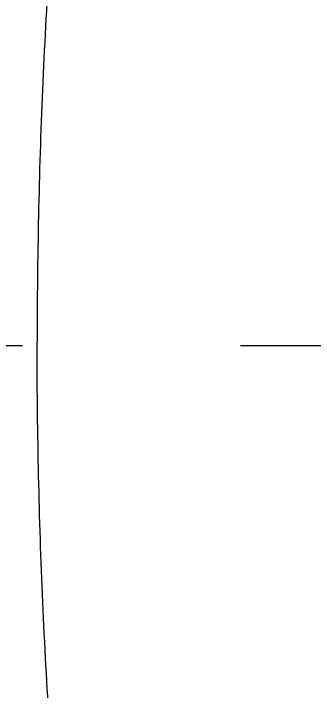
# Model space of a CAD drawing. Extents: x 3571 to 9666, y -561 to 1991.
# Drawn here: x 7161.9 to 7196.3, y 1170.9 to 1248.5 of the extents above; entities that cross this region are included whole.
import ezdxf

# ---------------------------------------------------------------- set-up
doc = ezdxf.new("R2010")
doc.units = 0
doc.header["$LTSCALE"] = 20
doc.header["$MEASUREMENT"] = 0
doc.linetypes.add('CENTER', pattern=[2, 1.25, -0.25, 0.25, -0.25])
doc.layers.get('0').update_dxf_attribs({"linetype": 'CONTINUOUS'})
doc.layers.get('DEFPOINTS').update_dxf_attribs({"linetype": 'CONTINUOUS'})
doc.layers.add('1', color=7, linetype='CONTINUOUS')
doc.styles.get("Standard").update_dxf_attribs({"font": 'NanumGothic.ttf'})
doc.dimstyles.get("Standard").update_dxf_attribs({"dimtxt": 2.7, "dimasz": 2.5, "dimexe": 1.5, "dimexo": 1.5, "dimgap": 1.5, "dimtad": 1, "dimdec": 0, "dimlfac": 10, "dimzin": 0, "dimdsep": 46, "dimtxsty": 'Standard', "dimcen": 0, "dimclrt": 2, "dimadec": 0, "dimazin": 0, "dimtfac": 1, "dimtdec": 0, "dimtmove": 0, "dimatfit": 3, "dimfxl": 0, "dimtolj": 1, "dimtzin": 0, "dimarcsym": 0})

# ---------------------------------------------------------------- blocks, each defined once
blk = doc.blocks.new('*D15')
at = {"color": 3, "lineweight": -2}
for p, q in [((7050.496, 1211.915), (7050.496, 1542.245)), ((7709.358, 1212.371), (7709.358, 1542.245)), ((7070.496, 1537.245), (7689.358, 1537.245))]:
    blk.add_line(p, q, dxfattribs=at)
at = {"color": 3}
for points in [[(7070.496, 1540.579), (7070.496, 1533.912), (7050.496, 1537.245)], [(7689.358, 1540.579), (7689.358, 1533.912), (7709.358, 1537.245)]]:
    blk.add_solid(points, dxfattribs=at)
at = {"layer": 'DEFPOINTS', "color": 0}
for p in [(7709.358, 1537.245), (7709.358, 1210.871), (7050.496, 1210.415)]:
    blk.add_point(p, dxfattribs=at)
at = {"color": 2, "insert": (7379.927, 1563.576), "char_height": 30, "attachment_point": 5}
blk.add_mtext('\\A1;660', dxfattribs=at)

msp = doc.modelspace()

# ---------------------------------------------------------------- linework, layer by layer
at = {"color": 7, "linetype": 'Continuous', "lineweight": 15}
for points in [[(7249.379, 1315.067), (7247.966, 1314.993), (7246.552, 1314.916), (7244.538, 1314.804), (7243.938, 1314.77), (7242.738, 1314.701), (7242.137, 1314.666), (7240.337, 1314.561), (7239.136, 1314.489), (7235.535, 1314.268), (7233.135, 1314.115), (7225.937, 1313.633), (7221.139, 1313.286), (7215.144, 1312.819), (7213.946, 1312.724), (7212.148, 1312.58), (7211.55, 1312.522), (7210.355, 1312.385), (7209.759, 1312.305), (7206.786, 1311.853), (7204.435, 1311.318), (7199.834, 1309.915), (7197.583, 1309.046), (7194.319, 1307.506), (7193.25, 1306.953), (7191.677, 1306.066), (7191.159, 1305.761), (7190.133, 1305.132), (7189.626, 1304.809), (7187.119, 1303.146), (7185.209, 1301.669), (7181.623, 1298.455), (7179.946, 1296.718), (7176.859, 1293.019), (7175.449, 1291.058), (7172.926, 1286.952), (7171.814, 1284.808), (7169.907, 1280.379), (7169.114, 1278.097), (7167.865, 1273.439), (7167.409, 1271.065), (7167.054, 1268.072), (7166.995, 1267.472), (7166.896, 1266.271), (7166.847, 1265.67), (7166.752, 1264.468), (7166.704, 1263.866), (7166.635, 1262.966), (7166.612, 1262.664), (7166.567, 1262.064), (7166.544, 1261.763), (7166.343, 1259.057), (7166.178, 1256.653), (7165.718, 1249.432), (7165.463, 1244.617), (7164.85, 1230.162), (7164.646, 1220.516), (7164.646, 1210.871)], [(7249.379, 1106.675), (7247.966, 1106.749), (7246.552, 1106.826), (7244.538, 1106.938), (7243.938, 1106.972), (7242.738, 1107.041), (7242.137, 1107.075), (7240.337, 1107.181), (7239.136, 1107.253), (7235.535, 1107.473), (7233.135, 1107.627), (7225.937, 1108.108), (7221.139, 1108.455), (7215.144, 1108.922), (7213.946, 1109.018), (7212.148, 1109.162), (7211.55, 1109.219), (7210.355, 1109.357), (7209.759, 1109.437), (7206.786, 1109.889), (7204.435, 1110.423), (7199.834, 1111.827), (7197.583, 1112.696), (7194.319, 1114.236), (7193.25, 1114.789), (7191.677, 1115.676), (7191.159, 1115.981), (7190.133, 1116.609), (7189.626, 1116.933), (7187.119, 1118.596), (7185.209, 1120.073), (7181.623, 1123.286), (7179.946, 1125.024), (7176.859, 1128.722), (7175.449, 1130.683), (7172.926, 1134.79), (7171.814, 1136.934), (7169.907, 1141.362), (7169.114, 1143.645), (7167.865, 1148.302), (7167.409, 1150.676), (7167.054, 1153.67), (7166.995, 1154.27), (7166.896, 1155.471), (7166.847, 1156.072), (7166.752, 1157.273), (7166.704, 1157.875), (7166.635, 1158.776), (7166.612, 1159.077), (7166.567, 1159.678), (7166.544, 1159.978), (7166.343, 1162.685), (7166.178, 1165.089), (7165.718, 1172.31), (7165.463, 1177.125), (7164.85, 1191.58), (7164.646, 1201.226), (7164.646, 1210.871)]]:
    msp.add_open_spline(points, degree=3, knots=[0.7121402, 0.7121402, 0.7121402, 0.7121402, 0.719641, 0.719641, 0.7228269, 0.7228269, 0.7260128, 0.7260128, 0.7323846, 0.7323846, 0.7451281, 0.7451281, 0.7706153, 0.7706153, 0.7769871, 0.7769871, 0.780173, 0.780173, 0.7833589, 0.7833589, 0.7961025, 0.7961025, 0.8088461, 0.8088461, 0.8152179, 0.8152179, 0.8184038, 0.8184038, 0.8215897, 0.8215897, 0.8343333, 0.8343333, 0.8470769, 0.8470769, 0.8598205, 0.8598205, 0.8725641, 0.8725641, 0.8853077, 0.8853077, 0.8980513, 0.8980513, 0.9012372, 0.9012372, 0.9044231, 0.9044231, 0.907609, 0.907609, 0.9092019, 0.9092019, 0.9107949, 0.9107949, 0.9235384, 0.9235384, 0.9490256, 0.9490256, 1, 1, 1, 1], dxfattribs=at)
at = {"layer": '1', "color": 1, "linetype": 'CENTER', "lineweight": 0, "ltscale": 5}
msp.add_line((7712.957, 1210.415, 0), (7037.204, 1210.415, 0), dxfattribs=at)

# ---------------------------------------------------------------- dimensions: what is measured, and where the dimension line sits
dim = msp.add_linear_dim(base=(7709.358, 1537.245), p1=(7050.496, 1210.415), p2=(7709.358, 1210.871), text='660', dimstyle='Standard', override={"dimtxt": 30, "dimasz": 20, "dimexe": 5, "dimgap": 10, "dimlfac": 1, "dimzin": 12, "dimclrd": 3, "dimclre": 3, "dimazin": 2, "dimarcsym": 1})
dim.commit()
dim.dimension.update_dxf_attribs({"geometry": '*D15', "text_midpoint": (7379.927, 1537.245), "dimtype": 160})

doc.saveas('drawing.dxf')
